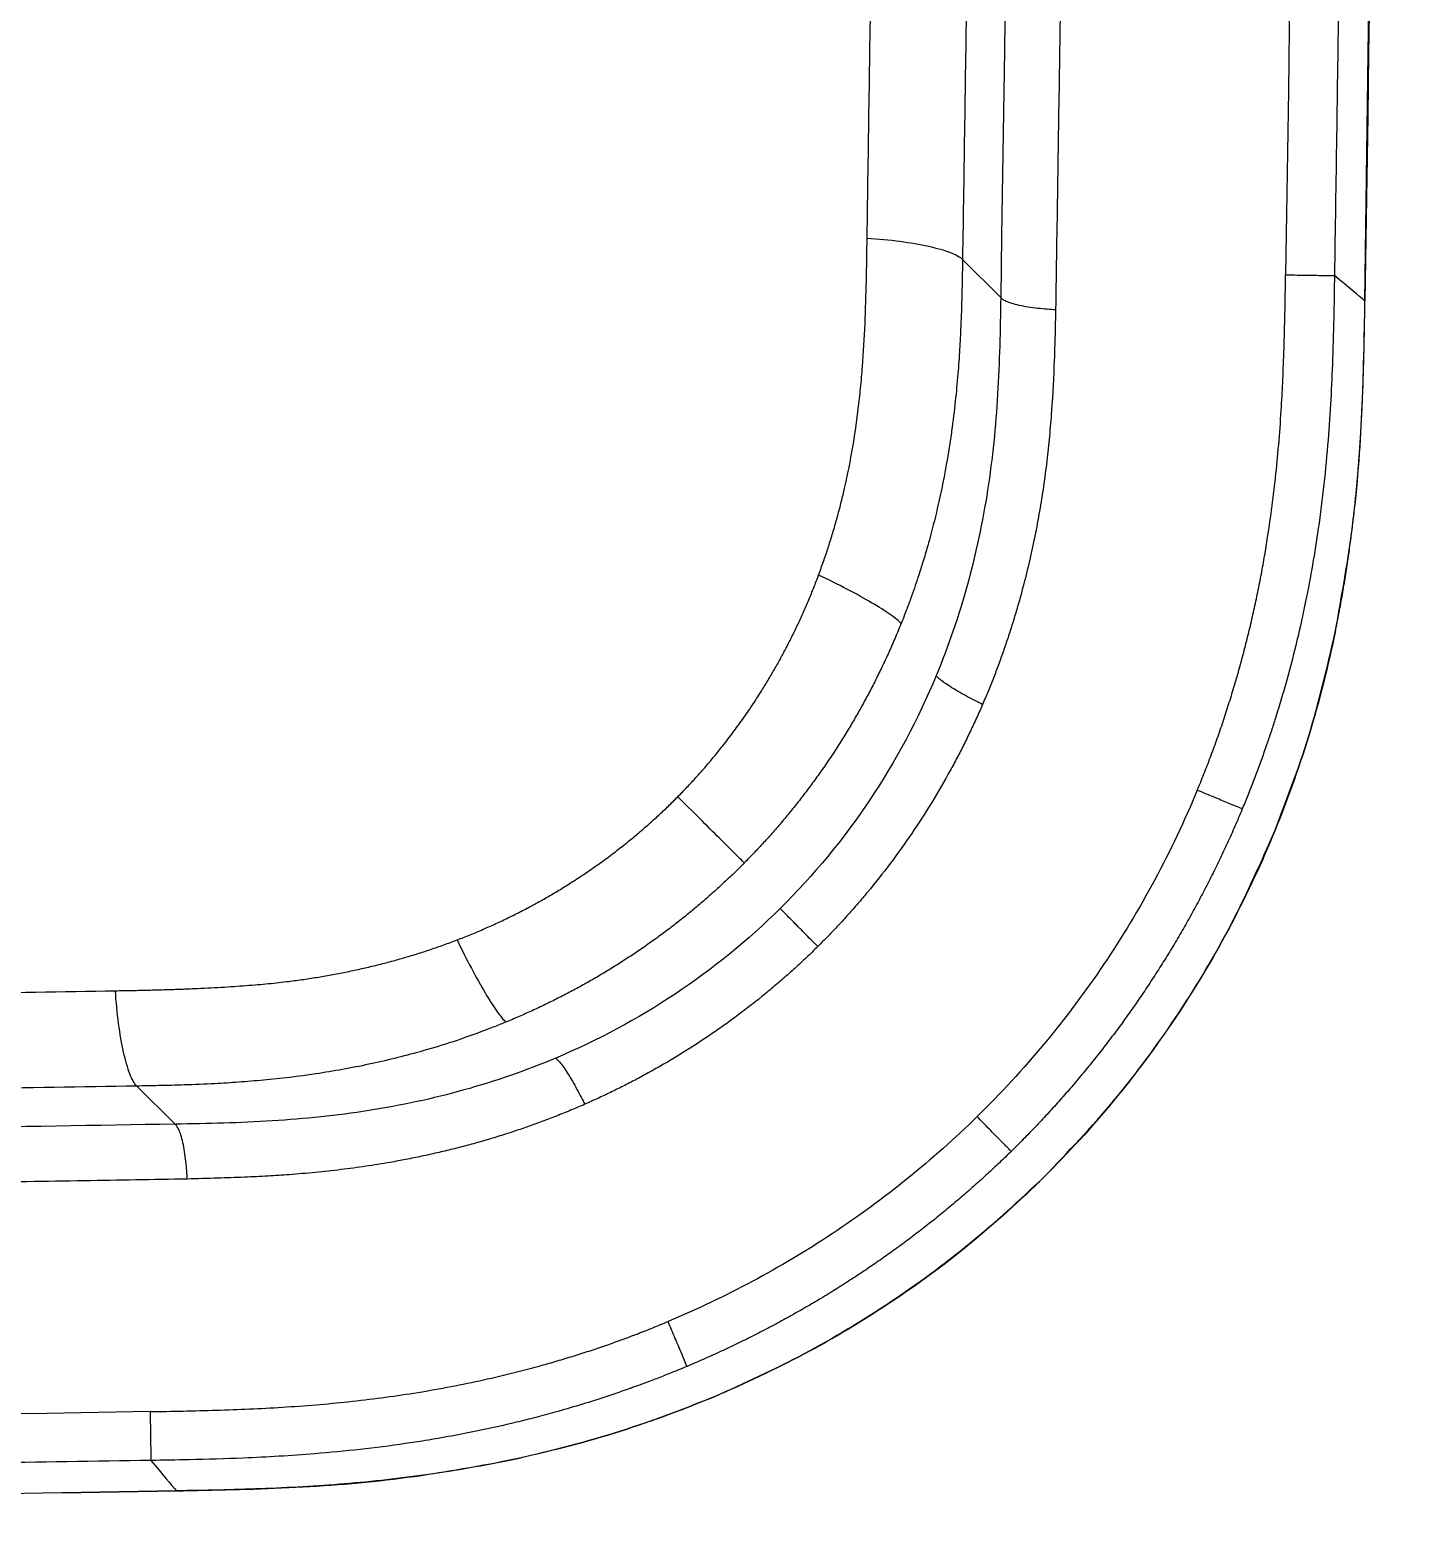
# Model space of a CAD drawing. Extents: x -54 to 18, y -18 to 89.
# Drawn here: x 11.16 to 18.18, y -2.17 to 5.45 of the extents above; entities that cross this region are included whole.
import ezdxf

# ---------------------------------------------------------------- set-up
doc = ezdxf.new("R2010")
doc.units = 0
doc.header["$MEASUREMENT"] = 0
doc.layers.add('GEOMETRY', color=2, linetype='Continuous', lineweight=25)

# ---------------------------------------------------------------- blocks, each defined once
blk = doc.blocks.new('2026 MINI-ASPIRE')
at = {"layer": 'GEOMETRY'}
for p, q in [((33.9888, -46.6639), (33.7942, -46.4688)), ((29.7767, -50.8823), (29.5814, -50.688))]:
    blk.add_line(p, q, dxfattribs=at)
for points, knots in [([(34.2687, -6.2661), (34.2725, -6.504), (34.28, -6.9804), (34.2907, -7.6956), (34.301, -8.4121), (34.3109, -9.13), (34.3204, -9.8491), (34.3295, -10.5696), (34.3382, -11.2915), (34.3465, -12.0146), (34.3544, -12.7391), (34.3619, -13.4649), (34.3689, -14.192), (34.3756, -14.9204), (34.3819, -15.6502), (34.3992, -17.8188), (34.4201, -21.4343), (34.4298, -26.496), (34.4202, -31.5578), (34.3983, -35.3564), (34.3774, -37.8903), (34.3657, -39.1661), (34.3527, -40.4373), (34.3385, -41.7039), (34.323, -42.966), (34.3063, -44.2235), (34.2884, -45.4764), (34.2754, -46.3101), (34.2689, -46.7262)], [0, 0, 0, 0, 0.017645, 0.035323, 0.053034, 0.070777, 0.088552, 0.106361, 0.124201, 0.142075, 0.159981, 0.177919, 0.195891, 0.213895, 0.231931, 0.25, 0.374694, 0.5, 0.625293, 0.75, 0.781644, 0.813176, 0.844596, 0.875902, 0.907095, 0.938176, 0.969144, 1, 1, 1, 1]), ([(35.8473, -46.6815), (35.8836, -43.991), (35.9561, -38.61), (36.0027, -30.5378), (36.0027, -22.4656), (35.9561, -14.3934), (35.8836, -9.0124), (35.8473, -6.3219)], [0, 0, 0, 0, 0.2, 0.4, 0.6, 0.8, 1, 1, 1, 1]), ([(35.6917, -6.4522), (35.6952, -6.6816), (35.7021, -7.1405), (35.712, -7.8289), (35.7215, -8.5176), (35.7308, -9.2065), (35.7396, -9.8957), (35.7481, -10.585), (35.7562, -11.2746), (35.764, -11.9644), (35.7714, -12.6544), (35.7785, -13.3447), (35.7852, -14.0352), (35.7915, -14.7259), (35.7975, -15.4168), (35.8031, -16.1079), (35.8084, -16.7993), (35.8133, -17.4909), (35.8178, -18.1827), (35.822, -18.8747), (35.8258, -19.567), (35.8293, -20.2595), (35.8324, -20.9522), (35.8351, -21.6451), (35.8375, -22.3383), (35.8395, -23.0316), (35.8411, -23.7252), (35.8424, -24.4191), (35.8433, -25.1131), (35.8439, -25.8074), (35.8441, -26.7502), (35.8435, -27.941), (35.8411, -29.3794), (35.8372, -30.8166), (35.8317, -32.2528), (35.8247, -33.6877), (35.8161, -35.1216), (35.806, -36.5543), (35.7943, -37.9858), (35.7811, -39.4162), (35.7663, -40.8455), (35.75, -42.2736), (35.7322, -43.7006), (35.7129, -45.1264), (35.6988, -46.0765), (35.6917, -46.5514)], [0, 0, 0, 0, 0.017165, 0.034335, 0.05151, 0.068691, 0.085878, 0.103069, 0.120267, 0.13747, 0.154678, 0.171892, 0.189111, 0.206336, 0.223566, 0.240802, 0.258043, 0.275289, 0.292542, 0.309799, 0.327063, 0.344332, 0.361606, 0.378886, 0.396171, 0.413462, 0.430758, 0.448061, 0.465368, 0.482681, 0.5, 0.535898, 0.571768, 0.607609, 0.643422, 0.679207, 0.714963, 0.750691, 0.786391, 0.822063, 0.857706, 0.893322, 0.928909, 0.964469, 1, 1, 1, 1]), ([(33.794, -6.5235), (33.7975, -6.7531), (33.8045, -7.2123), (33.8146, -7.901), (33.8243, -8.5898), (33.8336, -9.2786), (33.8426, -9.9673), (33.8512, -10.6561), (33.8595, -11.3449), (33.8673, -12.0336), (33.8749, -12.7224), (33.882, -13.4111), (33.8888, -14.0999), (33.8952, -14.7886), (33.9012, -15.4774), (33.9069, -16.1661), (33.9122, -16.8549), (33.9172, -17.5436), (33.9218, -18.2323), (33.926, -18.9211), (33.9298, -19.6098), (33.9333, -20.2985), (33.9364, -20.9873), (33.9392, -21.676), (33.9416, -22.3647), (33.9436, -23.0534), (33.9452, -23.7421), (33.9465, -24.4309), (33.9474, -25.1196), (33.948, -25.8083), (33.9482, -26.497), (33.948, -27.1857), (33.9474, -27.8744), (33.9465, -28.5631), (33.9452, -29.2518), (33.9436, -29.9405), (33.9416, -30.6292), (33.9392, -31.3179), (33.9365, -32.0066), (33.9334, -32.6953), (33.9299, -33.384), (33.926, -34.0727), (33.9218, -34.7613), (33.9172, -35.45), (33.9123, -36.1387), (33.907, -36.8274), (33.9013, -37.5161), (33.8953, -38.2047), (33.8889, -38.8934), (33.8821, -39.5821), (33.875, -40.2707), (33.8675, -40.9594), (33.8596, -41.6481), (33.8513, -42.3367), (33.8427, -43.0254), (33.8338, -43.714), (33.8244, -44.4027), (33.8147, -45.0913), (33.8047, -45.78), (33.7977, -46.2391), (33.7942, -46.4686)], [0, 0, 0, 0, 0.017244, 0.034488, 0.051732, 0.068976, 0.086219, 0.103463, 0.120706, 0.137949, 0.155192, 0.172434, 0.189677, 0.206919, 0.224162, 0.241404, 0.258646, 0.275888, 0.29313, 0.310371, 0.327613, 0.344854, 0.362095, 0.379337, 0.396578, 0.413819, 0.43106, 0.448301, 0.465542, 0.482783, 0.500023, 0.517264, 0.534505, 0.551745, 0.568986, 0.586226, 0.603467, 0.620707, 0.637947, 0.655188, 0.672428, 0.689669, 0.706909, 0.724149, 0.74139, 0.75863, 0.775871, 0.793111, 0.810352, 0.827592, 0.844833, 0.862073, 0.879314, 0.896555, 0.913795, 0.931036, 0.948277, 0.965518, 0.982759, 1, 1, 1, 1]), ([(33.3073, -46.3604), (33.3107, -46.1321), (33.3177, -45.6756), (33.3276, -44.9907), (33.3372, -44.3059), (33.3465, -43.6211), (33.3553, -42.9362), (33.3638, -42.2514), (33.372, -41.5665), (33.3798, -40.8816), (33.3872, -40.1967), (33.3943, -39.5118), (33.401, -38.8269), (33.4073, -38.142), (33.4133, -37.457), (33.4189, -36.772), (33.4241, -36.0871), (33.429, -35.4021), (33.4336, -34.7171), (33.4377, -34.0321), (33.4415, -33.347), (33.445, -32.662), (33.448, -31.9769), (33.4507, -31.2919), (33.4531, -30.6068), (33.4551, -29.9217), (33.4567, -29.2366), (33.458, -28.5515), (33.4589, -27.8663), (33.4594, -27.1812), (33.4597, -26.2514), (33.459, -25.0768), (33.4567, -23.6577), (33.4528, -22.2385), (33.4473, -20.8195), (33.4403, -19.4004), (33.4318, -17.9815), (33.4217, -16.5626), (33.41, -15.1437), (33.3968, -13.7249), (33.382, -12.3062), (33.3657, -10.8875), (33.3478, -9.4689), (33.3284, -8.0503), (33.3142, -7.1046), (33.3071, -6.6317)], [0, 0, 0, 0, 0.017238, 0.034476, 0.051715, 0.068954, 0.086193, 0.103432, 0.120671, 0.137911, 0.15515, 0.17239, 0.189631, 0.206871, 0.224112, 0.241353, 0.258594, 0.275835, 0.293077, 0.310319, 0.327561, 0.344804, 0.362047, 0.37929, 0.396533, 0.413777, 0.431021, 0.448265, 0.46551, 0.482755, 0.5, 0.535722, 0.571442, 0.607162, 0.64288, 0.678596, 0.714312, 0.750026, 0.78574, 0.821452, 0.857164, 0.892874, 0.928583, 0.964292, 1, 1, 1, 1]), ([(33.0599, -48.0798), (33.0641, -48.0684), (33.0725, -48.0456), (33.0847, -48.0112), (33.0965, -47.9768), (33.108, -47.9422), (33.1191, -47.9076), (33.1299, -47.8728), (33.1402, -47.8379), (33.1503, -47.8029), (33.1599, -47.7679), (33.1692, -47.7327), (33.1781, -47.6974), (33.2006, -47.6045), (33.2323, -47.4499), (33.2587, -47.2705), (33.2746, -47.1245), (33.2873, -46.9794), (33.2978, -46.797), (33.3031, -46.6189), (33.3058, -46.4733), (33.3067, -46.4005), (33.3073, -46.3604)], [0, 0, 0, 0, 0.020886, 0.041756, 0.062613, 0.083459, 0.104295, 0.125125, 0.14595, 0.166772, 0.187595, 0.20842, 0.229249, 0.250084, 0.37266, 0.499978, 0.5613, 0.624961, 0.749977, 0.875001, 0.931003, 1, 1, 1, 1]), ([(33.3073, -46.3604), (33.365, -46.3638), (33.4218, -46.3693), (33.5279, -46.3833), (33.5773, -46.3919), (33.6641, -46.4112), (33.7015, -46.422), (33.7605, -46.4446), (33.7821, -46.4566), (33.7942, -46.4686)], [0, 0, 0, 0, 0.25, 0.25, 0.5, 0.5, 0.75, 0.75, 1, 1, 1, 1]), ([(33.7942, -46.4688), (33.7938, -46.4921), (33.793, -46.5422), (33.7914, -46.6227), (33.789, -46.7139), (33.7852, -46.8166), (33.7794, -46.9309), (33.7705, -47.0575), (33.7575, -47.1964), (33.7421, -47.3218), (33.7219, -47.458), (33.6997, -47.5833), (33.6674, -47.7355), (33.639, -47.8498), (33.6108, -47.951), (33.5902, -48.0198), (33.5686, -48.0874), (33.5485, -48.1469), (33.5284, -48.2034), (33.5061, -48.2636), (33.4896, -48.3053), (33.4809, -48.3271)], [0, 0, 0, 0, 0.036911, 0.079251, 0.127308, 0.181361, 0.241676, 0.308492, 0.382016, 0.462421, 0.508291, 0.599876, 0.663568, 0.754494, 0.786049, 0.829785, 0.868068, 0.89848, 0.929109, 0.962941, 1, 1, 1, 1]), ([(34.9919, -49.178), (34.9977, -49.1641), (35.0092, -49.1362), (35.026, -49.0942), (35.0426, -49.052), (35.0587, -49.0096), (35.0746, -48.967), (35.09, -48.9242), (35.1052, -48.8812), (35.12, -48.838), (35.1344, -48.7947), (35.1485, -48.7511), (35.1622, -48.7073), (35.1757, -48.6634), (35.1887, -48.6192), (35.2014, -48.5749), (35.2138, -48.5304), (35.2259, -48.4857), (35.2375, -48.4407), (35.2489, -48.3956), (35.2599, -48.3503), (35.2705, -48.3048), (35.2809, -48.2592), (35.2908, -48.2133), (35.3004, -48.1672), (35.3097, -48.1209), (35.3187, -48.0745), (35.3273, -48.0278), (35.3355, -47.981), (35.3434, -47.9339), (35.3569, -47.8495), (35.3745, -47.7259), (35.3938, -47.5615), (35.4096, -47.3919), (35.4211, -47.2317), (35.429, -47.0755), (35.4348, -46.9181), (35.4396, -46.7398), (35.4416, -46.614), (35.4427, -46.5477)], [0, 0, 0, 0, 0.016831, 0.033681, 0.05055, 0.06744, 0.084352, 0.101287, 0.118247, 0.135233, 0.152245, 0.169286, 0.186357, 0.203458, 0.220591, 0.237757, 0.254958, 0.272194, 0.289466, 0.306777, 0.324126, 0.341516, 0.358946, 0.37642, 0.393936, 0.411498, 0.429105, 0.446759, 0.464461, 0.482213, 0.500014, 0.559941, 0.621559, 0.684902, 0.750005, 0.800907, 0.859535, 0.925897, 1, 1, 1, 1]), ([(35.6917, -46.5514), (35.6908, -46.6139), (35.6886, -46.7563), (35.6815, -47.0358), (35.6617, -47.4044), (35.6238, -47.7541), (35.5806, -48.0283), (35.5447, -48.219), (35.5012, -48.4154), (35.4583, -48.5816), (35.4205, -48.7133), (35.3941, -48.7995), (35.3643, -48.8918), (35.3356, -48.976), (35.3044, -49.0624), (35.2774, -49.1339), (35.2499, -49.2043), (35.2308, -49.2505), (35.2213, -49.2735)], [0, 0, 0, 0, 0.06737, 0.153591, 0.301593, 0.4655, 0.532726, 0.600956, 0.674803, 0.749655, 0.78607, 0.82263, 0.846867, 0.890712, 0.918522, 0.946012, 0.973173, 1, 1, 1, 1]), ([(35.4427, -46.5477), (35.4743, -46.5482), (35.5053, -46.5486), (35.5627, -46.5495), (35.589, -46.5499), (35.634, -46.5506), (35.6528, -46.5509), (35.6802, -46.5513), (35.6889, -46.5514), (35.6917, -46.5515)], [0, 0, 0, 0, 0.25, 0.25, 0.5, 0.5, 0.75, 0.75, 1, 1, 1, 1]), ([(33.9888, -46.6639), (33.9875, -46.746), (33.9861, -46.8281), (33.9814, -46.9922), (33.9781, -47.0743), (33.9683, -47.2382), (33.9619, -47.3201), (33.9451, -47.4834), (33.9347, -47.5649), (33.897, -47.8084), (33.863, -47.9693), (33.7759, -48.286), (33.7229, -48.4417), (33.6598, -48.5934)], [0, 0, 0, 0, 0.125, 0.125, 0.25, 0.25, 0.375, 0.375, 0.5, 0.5, 0.75, 0.75, 1, 1, 1, 1]), ([(34.2689, -46.7262), (34.2562, -46.7255), (34.2418, -46.7246), (34.2112, -46.7223), (34.1949, -46.7208), (34.1619, -46.7171), (34.1452, -46.7149), (34.1131, -46.7097), (34.0977, -46.7068), (34.0693, -46.7005), (34.0564, -46.6971), (34.0341, -46.6901), (34.0246, -46.6865), (34.0093, -46.6795), (34.0034, -46.676), (33.9945, -46.6696), (33.9915, -46.6666), (33.9888, -46.6639)], [0, 0, 0, 0, 0.125, 0.125, 0.25, 0.25, 0.375, 0.375, 0.5, 0.5, 0.625, 0.625, 0.75, 0.75, 0.875, 0.875, 1, 1, 1, 1]), ([(35.6955, -48.3709), (35.6989, -48.3546), (35.7055, -48.3221), (35.7149, -48.2736), (35.7239, -48.2258), (35.7323, -48.1787), (35.7402, -48.1322), (35.7477, -48.0865), (35.7548, -48.0414), (35.7614, -47.997), (35.7677, -47.9532), (35.7735, -47.9102), (35.779, -47.8679), (35.7842, -47.8262), (35.789, -47.7852), (35.7935, -47.745), (35.7977, -47.7054), (35.8016, -47.6665), (35.8052, -47.6283), (35.8086, -47.5908), (35.8118, -47.5539), (35.8147, -47.5178), (35.8174, -47.4823), (35.82, -47.4475), (35.8223, -47.4134), (35.8244, -47.3799), (35.8264, -47.3471), (35.8283, -47.315), (35.8299, -47.2836), (35.8315, -47.2528), (35.8329, -47.2226), (35.8342, -47.1931), (35.8354, -47.1643), (35.8365, -47.136), (35.8375, -47.1085), (35.8385, -47.0815), (35.8393, -47.0552), (35.8401, -47.0294), (35.8408, -47.0043), (35.8415, -46.9798), (35.8421, -46.956), (35.8426, -46.9327), (35.8431, -46.9099), (35.8436, -46.8878), (35.844, -46.8663), (35.8444, -46.8453), (35.8448, -46.8249), (35.8452, -46.8051), (35.8455, -46.7858), (35.8458, -46.7671), (35.8461, -46.7489), (35.8464, -46.7312), (35.8466, -46.7141), (35.8469, -46.6976), (35.847, -46.6867), (35.8471, -46.6813)], [0, 0, 0, 0, 0.029495, 0.058549, 0.087161, 0.115334, 0.143067, 0.170363, 0.197223, 0.223647, 0.249639, 0.275198, 0.300327, 0.325027, 0.349301, 0.37315, 0.396576, 0.419581, 0.442168, 0.464339, 0.486096, 0.507441, 0.528377, 0.548907, 0.569033, 0.588757, 0.608083, 0.627014, 0.645552, 0.6637, 0.681461, 0.698838, 0.715835, 0.732454, 0.748698, 0.764572, 0.780077, 0.795217, 0.809996, 0.824417, 0.838483, 0.852197, 0.865563, 0.878584, 0.891264, 0.903605, 0.915612, 0.927287, 0.938633, 0.949655, 0.960355, 0.970736, 0.980802, 0.990555, 1, 1, 1, 1]), ([(35.6957, -48.3709), (35.7291, -48.185), (35.7958, -47.8133), (35.8371, -47.2477), (35.8439, -46.8702), (35.8473, -46.6815)], [0, 0, 0, 0, 0.333287, 0.666618, 1, 1, 1, 1]), ([(34.2689, -46.7262), (34.268, -46.7692), (34.2662, -46.8551), (34.261, -47.0269), (34.2522, -47.1993), (34.238, -47.3706), (34.2244, -47.4991), (34.2077, -47.6263), (34.1807, -47.7965), (34.1383, -48.007), (34.0885, -48.1976), (34.0494, -48.3271), (34.0266, -48.398), (34.0028, -48.4681), (33.9779, -48.5374), (33.9519, -48.6058), (33.9248, -48.6735), (33.9058, -48.7181), (33.8964, -48.7403)], [0, 0, 0, 0, 0.062495, 0.124999, 0.250002, 0.313473, 0.374996, 0.43795, 0.499996, 0.625686, 0.750019, 0.786332, 0.822425, 0.858312, 0.894001, 0.929505, 0.964834, 1, 1, 1, 1]), ([(32.3413, -49.2116), (32.3492, -49.2036), (32.3649, -49.1876), (32.3882, -49.1633), (32.4112, -49.1388), (32.4339, -49.1139), (32.4564, -49.0888), (32.4787, -49.0634), (32.5007, -49.0377), (32.5225, -49.0118), (32.544, -48.9856), (32.5758, -48.946), (32.617, -48.8926), (32.6668, -48.8245), (32.7148, -48.755), (32.7579, -48.689), (32.7963, -48.6268), (32.8305, -48.5689), (32.8635, -48.5102), (32.8952, -48.4509), (32.9258, -48.3908), (32.9551, -48.33), (32.9832, -48.2686), (33.01, -48.2064), (33.0358, -48.1435), (33.0518, -48.1011), (33.0599, -48.0798)], [0, 0, 0, 0, 0.024888, 0.049793, 0.074717, 0.099665, 0.124638, 0.14964, 0.174675, 0.199744, 0.22485, 0.249998, 0.312394, 0.374831, 0.437352, 0.500002, 0.549817, 0.599615, 0.649417, 0.699247, 0.749124, 0.799073, 0.849113, 0.899266, 0.949555, 1, 1, 1, 1]), ([(33.4809, -48.3271), (33.47, -48.3148), (33.451, -48.2993), (33.3998, -48.2632), (33.3675, -48.2428), (33.2928, -48.1989), (33.2503, -48.1754), (33.1589, -48.1277), (33.11, -48.1034), (33.0599, -48.0798)], [0, 0, 0, 0, 0.25, 0.25, 0.5, 0.5, 0.75, 0.75, 1, 1, 1, 1]), ([(33.4809, -48.3271), (33.4759, -48.3395), (33.4658, -48.3644), (33.4502, -48.4014), (33.4343, -48.438), (33.4181, -48.4743), (33.4017, -48.5102), (33.385, -48.5457), (33.368, -48.5808), (33.3507, -48.6155), (33.3333, -48.6498), (33.3156, -48.6837), (33.2976, -48.7172), (33.2794, -48.7503), (33.2611, -48.783), (33.2425, -48.8153), (33.2169, -48.8588), (33.1839, -48.913), (33.1427, -48.9775), (33.1005, -49.0407), (33.0573, -49.1026), (33.0131, -49.1632), (32.968, -49.2224), (32.922, -49.2803), (32.8753, -49.3368), (32.8278, -49.3919), (32.7795, -49.4456), (32.7307, -49.498), (32.6975, -49.532), (32.6809, -49.5489)], [0, 0, 0, 0, 0.027462, 0.054776, 0.081937, 0.108945, 0.135795, 0.162486, 0.189014, 0.215378, 0.241575, 0.267602, 0.293459, 0.319143, 0.344652, 0.369984, 0.395137, 0.4475, 0.499539, 0.551245, 0.602606, 0.653612, 0.704254, 0.754523, 0.804411, 0.85391, 0.903013, 0.951712, 1, 1, 1, 1]), ([(35.6955, -48.3709), (35.6585, -48.5491), (35.6137, -48.7256), (35.5072, -49.0737), (35.4457, -49.2452), (35.3758, -49.4132)], [0, 0, 0, 0, 0.5, 0.5, 1, 1, 1, 1]), ([(35.3761, -49.4132), (35.4418, -49.2433), (35.5731, -48.9034), (35.6549, -48.5484), (35.6957, -48.3709)], [0, 0, 0, 0, 0.4999873, 1, 1, 1, 1]), ([(33.6598, -48.5934), (33.5677, -48.8149), (33.4544, -49.0277), (33.1877, -49.4266), (33.0344, -49.6128), (32.8639, -49.7816)], [0, 0, 0, 0, 0.5, 0.5, 1, 1, 1, 1]), ([(33.8964, -48.7403), (33.8856, -48.7349), (33.8735, -48.7289), (33.8476, -48.7156), (33.8339, -48.7084), (33.8062, -48.6935), (33.7922, -48.6857), (33.7652, -48.6702), (33.7522, -48.6624), (33.7284, -48.6476), (33.7175, -48.6405), (33.6987, -48.6276), (33.6907, -48.6217), (33.6776, -48.6113), (33.6726, -48.6068), (33.6649, -48.5993), (33.6622, -48.5961), (33.6598, -48.5934)], [0, 0, 0, 0, 0.125, 0.125, 0.25, 0.25, 0.375, 0.375, 0.5, 0.5, 0.625, 0.625, 0.75, 0.75, 0.875, 0.875, 1, 1, 1, 1]), ([(33.8964, -48.7403), (33.8914, -48.7518), (33.8813, -48.7748), (33.8659, -48.8091), (33.8502, -48.8432), (33.8342, -48.8772), (33.8178, -48.911), (33.8011, -48.9447), (33.7841, -48.9782), (33.7668, -49.0116), (33.7492, -49.0448), (33.7073, -49.1219), (33.6381, -49.2412), (33.5361, -49.3992), (33.4269, -49.5521), (33.3336, -49.6702), (33.2608, -49.7563), (33.2111, -49.8129), (33.1603, -49.8683), (33.1086, -49.9227), (33.0733, -49.9581), (33.0556, -49.9758)], [0, 0, 0, 0, 0.024997, 0.04999, 0.074979, 0.099968, 0.124958, 0.149952, 0.174953, 0.199961, 0.22498, 0.250011, 0.375114, 0.500002, 0.625187, 0.74999, 0.800148, 0.850209, 0.900192, 0.950116, 1, 1, 1, 1]), ([(31.2155, -49.9422), (31.2267, -49.9378), (31.249, -49.9292), (31.2823, -49.9158), (31.3154, -49.9021), (31.3482, -49.8881), (31.3809, -49.8737), (31.4134, -49.859), (31.4457, -49.8439), (31.4777, -49.8285), (31.5096, -49.8128), (31.5413, -49.7967), (31.5728, -49.7803), (31.604, -49.7636), (31.6351, -49.7465), (31.666, -49.7291), (31.6967, -49.7113), (31.7272, -49.6932), (31.7574, -49.6748), (31.7875, -49.656), (31.8312, -49.628), (31.888, -49.5902), (31.9571, -49.5414), (32.0248, -49.4909), (32.0868, -49.442), (32.1433, -49.3952), (32.1945, -49.3508), (32.2446, -49.3055), (32.2937, -49.2592), (32.3255, -49.2275), (32.3413, -49.2116)], [0, 0, 0, 0, 0.026561, 0.053077, 0.079551, 0.105986, 0.132385, 0.158752, 0.18509, 0.211401, 0.237689, 0.263957, 0.290208, 0.316446, 0.342673, 0.368894, 0.395111, 0.421327, 0.447545, 0.473769, 0.500003, 0.562635, 0.62515, 0.687592, 0.750005, 0.800282, 0.850396, 0.900371, 0.950231, 1, 1, 1, 1]), ([(32.6809, -49.5489), (32.6699, -49.5378), (32.6529, -49.521), (32.6095, -49.4778), (32.583, -49.4514), (32.5229, -49.3917), (32.4892, -49.3583), (32.4177, -49.2873), (32.3798, -49.2497), (32.3413, -49.2116)], [0, 0, 0, 0, 0.25, 0.25, 0.5, 0.5, 0.75, 0.75, 1, 1, 1, 1]), ([(34.9919, -49.178), (34.9272, -49.3337), (34.8548, -49.4862), (34.6954, -49.7833), (34.6083, -49.9278), (34.3259, -50.3474), (34.1092, -50.608), (33.8685, -50.844)], [0, 0, 0, 0, 0.25, 0.25, 0.5, 0.5, 1, 1, 1, 1]), ([(35.2213, -49.2735), (35.2182, -49.2722), (35.2097, -49.2687), (35.184, -49.258), (35.1666, -49.2508), (35.1252, -49.2335), (35.1012, -49.2235), (35.0489, -49.2017), (35.0207, -49.19), (34.9919, -49.178)], [0, 0, 0, 0, 0.25, 0.25, 0.5, 0.5, 0.75, 0.75, 1, 1, 1, 1]), ([(35.2213, -49.2735), (35.2151, -49.2884), (35.2027, -49.318), (35.1836, -49.3621), (35.1641, -49.4061), (35.1443, -49.4498), (35.1241, -49.4933), (35.1036, -49.5366), (35.0827, -49.5796), (35.0615, -49.6223), (35.0399, -49.6648), (35.018, -49.7071), (34.9957, -49.749), (34.9732, -49.7907), (34.9503, -49.8321), (34.927, -49.8733), (34.9035, -49.9141), (34.8796, -49.9547), (34.8554, -49.9949), (34.831, -50.0349), (34.8062, -50.0745), (34.7811, -50.1139), (34.7557, -50.1529), (34.7301, -50.1917), (34.7042, -50.2301), (34.6779, -50.2682), (34.6515, -50.306), (34.6247, -50.3434), (34.5977, -50.3806), (34.5705, -50.4174), (34.543, -50.4538), (34.5152, -50.49), (34.4872, -50.5258), (34.459, -50.5612), (34.4306, -50.5964), (34.4019, -50.6311), (34.373, -50.6656), (34.3439, -50.6997), (34.3146, -50.7334), (34.2851, -50.7668), (34.2554, -50.7999), (34.2255, -50.8326), (34.1954, -50.8649), (34.1651, -50.8969), (34.1347, -50.9285), (34.1041, -50.9598), (34.0733, -50.9908), (34.0526, -51.0111), (34.0423, -51.0213)], [0, 0, 0, 0, 0.022708, 0.045388, 0.06804, 0.090661, 0.113252, 0.13581, 0.158334, 0.180823, 0.203276, 0.225692, 0.248069, 0.270407, 0.292704, 0.31496, 0.337173, 0.359343, 0.381468, 0.403547, 0.42558, 0.447565, 0.469503, 0.491391, 0.513229, 0.535016, 0.556752, 0.578435, 0.600066, 0.621642, 0.643163, 0.664629, 0.686039, 0.707392, 0.728687, 0.749925, 0.771103, 0.792222, 0.81328, 0.834278, 0.855214, 0.876089, 0.8969, 0.917649, 0.938334, 0.958954, 0.97951, 1, 1, 1, 1]), ([(35.3758, -49.4132), (35.3084, -49.5754), (35.2331, -49.7343), (35.0674, -50.0441), (34.977, -50.1949), (34.6838, -50.6328), (34.4591, -50.9051), (34.2094, -51.1523)], [0, 0, 0, 0, 0.25, 0.25, 0.5, 0.5, 1, 1, 1, 1]), ([(34.2096, -51.1525), (34.3309, -51.0253), (34.5735, -50.7709), (34.8858, -50.3452), (35.1604, -49.8943), (35.3042, -49.5736), (35.3761, -49.4132)], [0, 0, 0, 0, 0.249998, 0.499997, 0.749997, 1, 1, 1, 1]), ([(32.6809, -49.5489), (32.672, -49.5579), (32.654, -49.5759), (32.6268, -49.6025), (32.5994, -49.6287), (32.5718, -49.6546), (32.544, -49.6802), (32.516, -49.7054), (32.4878, -49.7303), (32.4594, -49.7548), (32.4309, -49.7789), (32.4022, -49.8027), (32.3733, -49.8261), (32.3442, -49.8492), (32.315, -49.8719), (32.2856, -49.8943), (32.2561, -49.9163), (32.2265, -49.9379), (32.1967, -49.9592), (32.1668, -49.9801), (32.1368, -50.0007), (32.0966, -50.0277), (32.0459, -50.0606), (31.9842, -50.099), (31.9217, -50.1362), (31.8585, -50.1721), (31.7945, -50.2069), (31.7298, -50.2404), (31.6644, -50.2726), (31.5985, -50.3036), (31.532, -50.3334), (31.4872, -50.3522), (31.4648, -50.3615)], [0, 0, 0, 0, 0.025888, 0.051718, 0.077489, 0.1032, 0.12885, 0.154439, 0.179965, 0.205428, 0.230826, 0.256159, 0.281426, 0.306625, 0.331757, 0.35682, 0.381813, 0.406736, 0.431588, 0.456367, 0.481073, 0.505706, 0.55498, 0.604314, 0.653699, 0.703125, 0.752583, 0.802064, 0.851558, 0.901052, 0.950537, 1, 1, 1, 1]), ([(32.8639, -49.7816), (32.6999, -49.944), (32.5201, -50.0903), (32.1358, -50.3459), (31.9315, -50.4553), (31.7189, -50.545)], [0, 0, 0, 0, 0.5, 0.5, 1, 1, 1, 1]), ([(33.0556, -49.9758), (33.0473, -49.9674), (33.038, -49.958), (33.018, -49.9378), (33.0074, -49.927), (32.9857, -49.905), (32.9747, -49.8939), (32.9533, -49.8722), (32.9429, -49.8617), (32.9236, -49.8421), (32.9147, -49.8331), (32.899, -49.8172), (32.8922, -49.8103), (32.8808, -49.7988), (32.8763, -49.7942), (32.869, -49.7868), (32.8663, -49.784), (32.8639, -49.7816)], [0, 0, 0, 0, 0.125, 0.125, 0.25, 0.25, 0.375, 0.375, 0.5, 0.5, 0.625, 0.625, 0.75, 0.75, 0.875, 0.875, 1, 1, 1, 1]), ([(29.4724, -50.2013), (29.5011, -50.2008), (29.5575, -50.2), (29.6406, -50.1981), (29.7206, -50.196), (29.7977, -50.1934), (29.8718, -50.1905), (29.9429, -50.1872), (30.0109, -50.1836), (30.076, -50.1795), (30.138, -50.1751), (30.197, -50.1704), (30.253, -50.1652), (30.306, -50.1597), (30.3657, -50.1526), (30.4327, -50.1435), (30.5077, -50.1319), (30.582, -50.1189), (30.6555, -50.1047), (30.7283, -50.089), (30.8002, -50.0721), (30.8714, -50.0538), (30.9418, -50.0342), (31.0114, -50.0133), (31.0802, -49.991), (31.1483, -49.9674), (31.1932, -49.9506), (31.2155, -49.9422)], [0, 0, 0, 0, 0.048582, 0.095471, 0.140667, 0.184173, 0.225989, 0.266118, 0.304563, 0.341324, 0.376406, 0.409811, 0.441542, 0.471605, 0.500004, 0.543176, 0.586021, 0.628555, 0.670791, 0.712748, 0.75444, 0.795885, 0.837099, 0.8781, 0.918905, 0.959533, 1, 1, 1, 1]), ([(31.2155, -49.9422), (31.2395, -49.992), (31.2641, -50.0408), (31.3124, -50.1318), (31.336, -50.1741), (31.3803, -50.2485), (31.4009, -50.2806), (31.437, -50.3317), (31.4526, -50.3506), (31.4648, -50.3615)], [0, 0, 0, 0, 0.25, 0.25, 0.5, 0.5, 0.75, 0.75, 1, 1, 1, 1]), ([(33.0556, -49.9758), (33.0461, -49.9851), (33.0271, -50.0038), (32.9982, -50.0315), (32.9691, -50.0589), (32.9396, -50.086), (32.9098, -50.1128), (32.8797, -50.1394), (32.8493, -50.1657), (32.8186, -50.1916), (32.7517, -50.2471), (32.6463, -50.3294), (32.4991, -50.4339), (32.3473, -50.5316), (32.2224, -50.6041), (32.1271, -50.6555), (32.063, -50.6886), (31.9982, -50.7206), (31.933, -50.7514), (31.889, -50.771), (31.8669, -50.7808)], [0, 0, 0, 0, 0.027676, 0.05537, 0.083087, 0.110828, 0.138597, 0.166396, 0.19423, 0.2221, 0.250011, 0.374834, 0.500001, 0.624902, 0.749991, 0.79997, 0.849944, 0.899929, 0.949943, 1, 1, 1, 1]), ([(20.5313, -50.3294), (20.8019, -50.3262), (21.3431, -50.3197), (22.1551, -50.3096), (22.9673, -50.2991), (23.7797, -50.2882), (24.5923, -50.2769), (25.4051, -50.2652), (26.2181, -50.2532), (27.0314, -50.2408), (27.8448, -50.228), (28.6585, -50.2149), (29.2011, -50.2058), (29.4724, -50.2013)], [0, 0, 0, 0, 0.090786, 0.181597, 0.272432, 0.363292, 0.454176, 0.545085, 0.636019, 0.726977, 0.81796, 0.908968, 1, 1, 1, 1]), ([(29.5813, -50.688), (29.5692, -50.676), (29.5573, -50.6544), (29.5345, -50.5954), (29.5237, -50.558), (29.5043, -50.4712), (29.4956, -50.4218), (29.4814, -50.3157), (29.4759, -50.259), (29.4724, -50.2013)], [0, 0, 0, 0, 0.25, 0.25, 0.5, 0.5, 0.75, 0.75, 1, 1, 1, 1]), ([(31.4648, -50.3615), (31.4557, -50.3653), (31.4365, -50.3732), (31.4059, -50.3853), (31.3722, -50.3984), (31.2952, -50.4275), (31.1805, -50.4673), (31.0336, -50.5116), (30.8972, -50.5475), (30.72, -50.5881), (30.4973, -50.6279), (30.2748, -50.6544), (30.1028, -50.6686), (29.9683, -50.6768), (29.832, -50.6825), (29.6992, -50.6859), (29.6182, -50.6873), (29.5814, -50.688)], [0, 0, 0, 0, 0.015335, 0.032415, 0.051232, 0.071774, 0.160703, 0.240548, 0.310995, 0.380577, 0.523907, 0.663592, 0.729831, 0.792881, 0.873768, 0.942539, 1, 1, 1, 1]), ([(31.7189, -50.545), (31.5665, -50.6093), (31.4099, -50.6635), (31.0913, -50.7525), (30.9292, -50.7873), (30.6842, -50.826), (30.6021, -50.8367), (30.4376, -50.8541), (30.3552, -50.8607), (30.1901, -50.8709), (30.1074, -50.8744), (29.9421, -50.8794), (29.8594, -50.8809), (29.7767, -50.8823)], [0, 0, 0, 0, 0.25, 0.25, 0.5, 0.5, 0.625, 0.625, 0.75, 0.75, 0.875, 0.875, 1, 1, 1, 1]), ([(31.7189, -50.545), (31.7217, -50.5473), (31.7248, -50.55), (31.7324, -50.5577), (31.7369, -50.5627), (31.7473, -50.5757), (31.7532, -50.5837), (31.7663, -50.6025), (31.7734, -50.6133), (31.7883, -50.6371), (31.7961, -50.65), (31.8118, -50.6769), (31.8196, -50.6909), (31.8347, -50.7185), (31.842, -50.7322), (31.8554, -50.758), (31.8615, -50.77), (31.8669, -50.7808)], [0, 0, 0, 0, 0.125, 0.125, 0.25, 0.25, 0.375, 0.375, 0.5, 0.5, 0.625, 0.625, 0.75, 0.75, 0.875, 0.875, 1, 1, 1, 1]), ([(29.5814, -50.688), (29.3006, -50.6927), (28.7389, -50.7022), (27.8964, -50.7158), (27.0539, -50.7291), (26.2112, -50.742), (25.3686, -50.7544), (24.5258, -50.7665), (23.683, -50.7781), (22.8401, -50.7894), (21.9971, -50.8002), (21.1541, -50.8107), (20.5921, -50.8173), (20.311, -50.8207)], [0, 0, 0, 0, 0.0908771, 0.1817605, 0.2726503, 0.3635465, 0.454449, 0.545358, 0.6362735, 0.7271953, 0.8181237, 0.9090586, 1, 1, 1, 1]), ([(31.8669, -50.7808), (31.855, -50.786), (31.831, -50.7964), (31.7949, -50.8116), (31.7586, -50.8265), (31.7221, -50.8411), (31.6855, -50.8553), (31.6486, -50.8692), (31.6116, -50.8828), (31.5744, -50.896), (31.537, -50.9089), (31.4994, -50.9215), (31.4617, -50.9337), (31.4238, -50.9456), (31.3856, -50.9572), (31.3474, -50.9685), (31.3089, -50.9794), (31.2702, -50.99), (31.2314, -51.0002), (31.1924, -51.0101), (31.1532, -51.0197), (31.1138, -51.029), (31.0743, -51.0379), (31.0345, -51.0465), (30.9946, -51.0548), (30.9545, -51.0627), (30.9142, -51.0703), (30.8462, -51.0826), (30.7491, -51.0982), (30.6219, -51.1153), (30.4913, -51.1295), (30.3678, -51.1401), (30.2471, -51.1478), (30.1252, -51.1536), (29.9876, -51.1586), (29.8906, -51.1611), (29.8394, -51.1623)], [0, 0, 0, 0, 0.018846, 0.037709, 0.056591, 0.075495, 0.09442, 0.11337, 0.132346, 0.151349, 0.170382, 0.189446, 0.208542, 0.227673, 0.24684, 0.266044, 0.285288, 0.304573, 0.323901, 0.343272, 0.362689, 0.382154, 0.401668, 0.421232, 0.440848, 0.460518, 0.480243, 0.500024, 0.560365, 0.622115, 0.685312, 0.749996, 0.801156, 0.85987, 0.926149, 1, 1, 1, 1]), ([(29.7767, -50.8823), (28.9676, -50.8961), (28.1585, -50.9094), (26.5403, -50.9349), (25.7312, -50.9471), (24.9221, -50.9588)], [0, 0, 0, 0, 0.5, 0.5, 1, 1, 1, 1]), ([(29.8394, -51.1623), (29.8386, -51.1496), (29.8378, -51.1352), (29.8354, -51.1046), (29.8339, -51.0883), (29.8301, -51.0553), (29.8279, -51.0387), (29.8227, -51.0066), (29.8198, -50.9911), (29.8135, -50.9628), (29.81, -50.9499), (29.803, -50.9276), (29.7994, -50.9181), (29.7924, -50.9028), (29.7889, -50.897), (29.7824, -50.8881), (29.7794, -50.885), (29.7767, -50.8823)], [0, 0, 0, 0, 0.125, 0.125, 0.25, 0.25, 0.375, 0.375, 0.5, 0.5, 0.625, 0.625, 0.75, 0.75, 0.875, 0.875, 1, 1, 1, 1]), ([(33.8685, -50.844), (33.642, -51.0661), (33.3942, -51.2663), (32.8654, -51.6166), (32.5844, -51.7665), (32.2921, -51.8896)], [0, 0, 0, 0, 0.5, 0.5, 1, 1, 1, 1]), ([(34.0423, -51.0213), (34.0398, -51.0187), (34.0333, -51.0121), (34.0136, -50.992), (34.0004, -50.9786), (33.9691, -50.9466), (33.9509, -50.9281), (33.9114, -50.8878), (33.8902, -50.8661), (33.8685, -50.844)], [0, 0, 0, 0, 0.25, 0.25, 0.5, 0.5, 0.75, 0.75, 1, 1, 1, 1]), ([(34.0423, -51.0213), (34.0324, -51.031), (34.0126, -51.0503), (33.9825, -51.0791), (33.9521, -51.1077), (33.9215, -51.1361), (33.8905, -51.1644), (33.8592, -51.1925), (33.8277, -51.2203), (33.7958, -51.248), (33.7637, -51.2755), (33.7312, -51.3028), (33.6985, -51.3299), (33.6655, -51.3568), (33.6322, -51.3834), (33.5986, -51.4099), (33.5647, -51.4361), (33.5305, -51.4621), (33.4961, -51.4879), (33.4614, -51.5134), (33.4264, -51.5387), (33.3911, -51.5637), (33.3556, -51.5885), (33.3198, -51.6131), (33.2837, -51.6374), (33.2474, -51.6615), (33.2108, -51.6853), (33.1739, -51.7088), (33.1368, -51.732), (33.0995, -51.755), (33.0619, -51.7777), (33.0241, -51.8002), (32.986, -51.8223), (32.9477, -51.8442), (32.9091, -51.8658), (32.8703, -51.887), (32.8313, -51.908), (32.7921, -51.9287), (32.7526, -51.9491), (32.713, -51.9692), (32.6731, -51.989), (32.633, -52.0085), (32.5928, -52.0276), (32.5523, -52.0465), (32.5116, -52.065), (32.4708, -52.0832), (32.4297, -52.1011), (32.4023, -52.1128), (32.3885, -52.1186)], [0, 0, 0, 0, 0.020794, 0.041638, 0.062533, 0.083478, 0.104473, 0.125516, 0.146608, 0.167747, 0.188934, 0.210167, 0.231447, 0.252772, 0.274142, 0.295557, 0.317015, 0.338516, 0.36006, 0.381645, 0.403272, 0.42494, 0.446647, 0.468393, 0.490178, 0.512, 0.53386, 0.555756, 0.577687, 0.599653, 0.621653, 0.643686, 0.665751, 0.687848, 0.709976, 0.732133, 0.754319, 0.776534, 0.798775, 0.821042, 0.843334, 0.865651, 0.887991, 0.910353, 0.932736, 0.955139, 0.97756, 1, 1, 1, 1]), ([(29.8394, -51.1623), (29.6642, -51.1654), (29.2934, -51.1718), (28.7068, -51.1815), (28.0591, -51.192), (27.1939, -51.2057), (26.1348, -51.222), (25.3119, -51.2337), (24.9022, -51.2396)], [0, 0, 0, 0, 0.106475, 0.2253, 0.356475, 0.5, 0.751037, 1, 1, 1, 1]), ([(34.2094, -51.1523), (33.9686, -51.3907), (33.7045, -51.6057), (33.1403, -51.9813), (32.8401, -52.1418), (32.5276, -52.2732)], [0, 0, 0, 0, 0.5, 0.5, 1, 1, 1, 1]), ([(32.5276, -52.2735), (32.6821, -52.2037), (32.9911, -52.064), (33.4263, -51.7997), (33.8383, -51.5003), (34.0859, -51.2685), (34.2096, -51.1525)], [0, 0, 0, 0, 0.250005, 0.500004, 0.750002, 1, 1, 1, 1]), ([(29.6494, -52.3496), (29.7057, -52.3486), (29.8182, -52.3467), (30.0432, -52.3412), (30.2692, -52.3315), (30.4937, -52.3152), (30.6623, -52.2994), (30.8289, -52.2796), (30.9967, -52.2553), (31.1635, -52.2264), (31.3297, -52.1928), (31.4934, -52.1548), (31.6289, -52.1191), (31.7369, -52.0879), (31.8183, -52.0631), (31.8991, -52.0371), (31.9791, -52.01), (32.0584, -51.9817), (32.137, -51.9522), (32.2149, -51.9217), (32.2664, -51.9003), (32.2921, -51.8896)], [0, 0, 0, 0, 0.062497, 0.124998, 0.249997, 0.313647, 0.374995, 0.438111, 0.499992, 0.563347, 0.6261, 0.688303, 0.75001, 0.781659, 0.813178, 0.844576, 0.875859, 0.907035, 0.938112, 0.969097, 1, 1, 1, 1]), ([(32.3885, -52.1186), (32.3872, -52.1154), (32.3836, -52.107), (32.3728, -52.0813), (32.3655, -52.064), (32.3481, -52.0226), (32.338, -51.9986), (32.316, -51.9464), (32.3041, -51.9183), (32.2921, -51.8896)], [0, 0, 0, 0, 0.25, 0.25, 0.5, 0.5, 0.75, 0.75, 1, 1, 1, 1]), ([(32.3885, -52.1186), (32.3741, -52.1246), (32.3463, -52.1362), (32.306, -52.1526), (32.2686, -52.1675), (32.234, -52.181), (32.2024, -52.1931), (32.1738, -52.2038), (32.1481, -52.2133), (32.1254, -52.2216), (32.1056, -52.2287), (32.0522, -52.2477), (31.9642, -52.2778), (31.84, -52.317), (31.7241, -52.3506), (31.6168, -52.3795), (31.4855, -52.4124), (31.298, -52.4544), (31.1088, -52.4891), (30.8322, -52.5316), (30.523, -52.5656), (30.1548, -52.5869), (29.8757, -52.5948), (29.7187, -52.5975), (29.6536, -52.5986)], [0, 0, 0, 0, 0.016743, 0.032317, 0.046728, 0.05998, 0.072076, 0.083021, 0.092819, 0.101474, 0.108988, 0.115365, 0.162239, 0.208822, 0.255093, 0.2917, 0.328118, 0.400241, 0.497865, 0.534467, 0.700506, 0.831417, 0.930158, 1, 1, 1, 1]), ([(31.4919, -52.596), (31.6683, -52.5545), (32.0212, -52.4716), (32.3588, -52.3396), (32.5276, -52.2735)], [0, 0, 0, 0, 0.500015, 1, 1, 1, 1]), ([(32.5276, -52.2732), (32.3608, -52.3434), (32.1904, -52.4053), (31.8447, -52.5127), (31.6693, -52.5581), (31.4922, -52.5957)], [0, 0, 0, 0, 0.5, 0.5, 1, 1, 1, 1]), ([(29.6494, -52.3496), (29.65, -52.3812), (29.6505, -52.4122), (29.6514, -52.4695), (29.6519, -52.4958), (29.6526, -52.5409), (29.6529, -52.5596), (29.6534, -52.587), (29.6535, -52.5958), (29.6536, -52.5986)], [0, 0, 0, 0, 0.25, 0.25, 0.5, 0.5, 0.75, 0.75, 1, 1, 1, 1]), ([(29.6536, -52.5986), (29.3683, -52.6033), (28.7972, -52.6127), (27.9398, -52.6264), (27.0809, -52.6397), (26.2204, -52.6526), (25.3584, -52.6651), (24.4948, -52.6772), (23.6297, -52.6889), (22.7631, -52.7002), (21.895, -52.7111), (21.0253, -52.7217), (20.154, -52.7318), (19.2812, -52.7415), (18.6989, -52.7476), (18.4074, -52.7507)], [0, 0, 0, 0, 0.076106, 0.152349, 0.228727, 0.305242, 0.381892, 0.458679, 0.535602, 0.612661, 0.689856, 0.767188, 0.844656, 0.92226, 1, 1, 1, 1]), ([(31.4922, -52.5957), (31.3521, -52.6255), (31.2109, -52.6502), (30.9273, -52.6908), (30.7848, -52.7065), (30.4993, -52.7302), (30.3563, -52.7381), (30.0699, -52.7487), (29.9267, -52.7514), (29.7835, -52.7538)], [0, 0, 0, 0, 0.25, 0.25, 0.5, 0.5, 0.75, 0.75, 1, 1, 1, 1]), ([(29.7838, -52.7539), (29.9747, -52.7502), (30.3564, -52.7427), (30.9284, -52.6996), (31.3041, -52.6305), (31.4919, -52.596)], [0, 0, 0, 0, 0.3333896, 0.6667225, 1, 1, 1, 1]), ([(17.3136, -52.9186), (19.3921, -52.8966), (23.5489, -52.8526), (27.7055, -52.7868), (29.7838, -52.7539)], [0, 0, 0, 0, 0.500005, 1, 1, 1, 1])]:
    blk.add_open_spline(points, degree=3, knots=knots, dxfattribs=at)
for points in [[(35.8471, -6.3222), (36.0521, -19.7742), (36.0521, -33.2293), (35.8471, -46.6812)], [(33.9886, -6.3284), (34.1981, -19.7725), (34.1981, -33.2198), (33.9888, -46.6639)], [(35.4427, -6.4559), (35.6457, -19.8188), (35.6457, -33.1848), (35.4427, -46.5477)], [(35.8471, -46.6813), (35.8164, -46.6557), (35.7644, -46.6124), (35.6917, -46.5514)], [(29.6494, -52.3496), (25.9014, -52.4121), (22.1532, -52.4627), (18.4049, -52.5016)], [(29.6536, -52.5986), (29.7146, -52.6711), (29.7578, -52.723), (29.7835, -52.7538)], [(29.7835, -52.7538), (25.6284, -52.8231), (21.4731, -52.878), (17.3177, -52.9184)]]:
    blk.add_open_spline(points, degree=3, dxfattribs=at)

msp = doc.modelspace()

# ---------------------------------------------------------------- block references
msp.add_blockref('2026 MINI-ASPIRE', (-17.8759, 50.7518))

doc.saveas('drawing.dxf')
